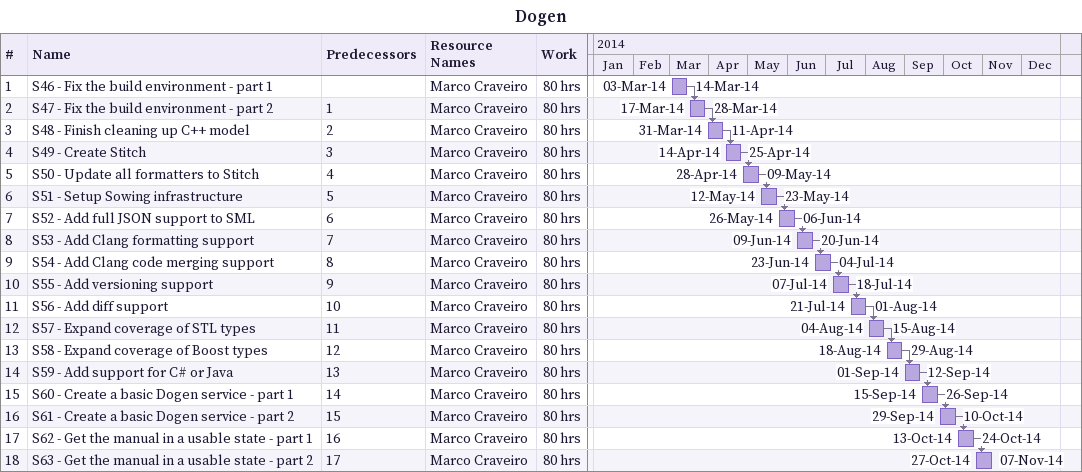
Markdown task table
Dogen

| ID | Task | Start | Finish | Predecessors | Resources | Work (h) |
|---|---|---|---|---|---|---|
| 1 | S46 - Fix the build environment - part 1 | 2014-03-03 | 2014-03-14 |  | Marco Craveiro | 80 |
| 2 | S47 - Fix the build environment - part 2 | 2014-03-17 | 2014-03-28 | 1 | Marco Craveiro | 80 |
| 3 | S48 - Finish cleaning up C++ model | 2014-03-31 | 2014-04-11 | 2 | Marco Craveiro | 80 |
| 4 | S49 - Create Stitch | 2014-04-14 | 2014-04-25 | 3 | Marco Craveiro | 80 |
| 5 | S50 - Update all formatters to Stitch | 2014-04-28 | 2014-05-09 | 4 | Marco Craveiro | 80 |
| 6 | S51 - Setup Sowing infrastructure | 2014-05-12 | 2014-05-23 | 5 | Marco Craveiro | 80 |
| 7 | S52 - Add full JSON support to SML | 2014-05-26 | 2014-06-06 | 6 | Marco Craveiro | 80 |
| 8 | S53 - Add Clang formatting support | 2014-06-09 | 2014-06-20 | 7 | Marco Craveiro | 80 |
| 9 | S54 - Add Clang code merging support | 2014-06-23 | 2014-07-04 | 8 | Marco Craveiro | 80 |
| 10 | S55 - Add versioning support | 2014-07-07 | 2014-07-18 | 9 | Marco Craveiro | 80 |
| 11 | S56 - Add diff support | 2014-07-21 | 2014-08-01 | 10 | Marco Craveiro | 80 |
| 12 | S57 - Expand coverage of STL types | 2014-08-04 | 2014-08-15 | 11 | Marco Craveiro | 80 |
| 13 | S58 - Expand coverage of Boost types | 2014-08-18 | 2014-08-29 | 12 | Marco Craveiro | 80 |
| 14 | S59 - Add support for C# or Java | 2014-09-01 | 2014-09-12 | 13 | Marco Craveiro | 80 |
| 15 | S60 - Create a basic Dogen service - part 1 | 2014-09-15 | 2014-09-26 | 14 | Marco Craveiro | 80 |
| 16 | S61 - Create a basic Dogen service - part 2 | 2014-09-29 | 2014-10-10 | 15 | Marco Craveiro | 80 |
| 17 | S62 - Get the manual in a usable state - part 1 | 2014-10-13 | 2014-10-24 | 16 | Marco Craveiro | 80 |
| 18 | S63 - Get the manual in a usable state - part 2 | 2014-10-27 | 2014-11-07 | 17 | Marco Craveiro | 80 |
